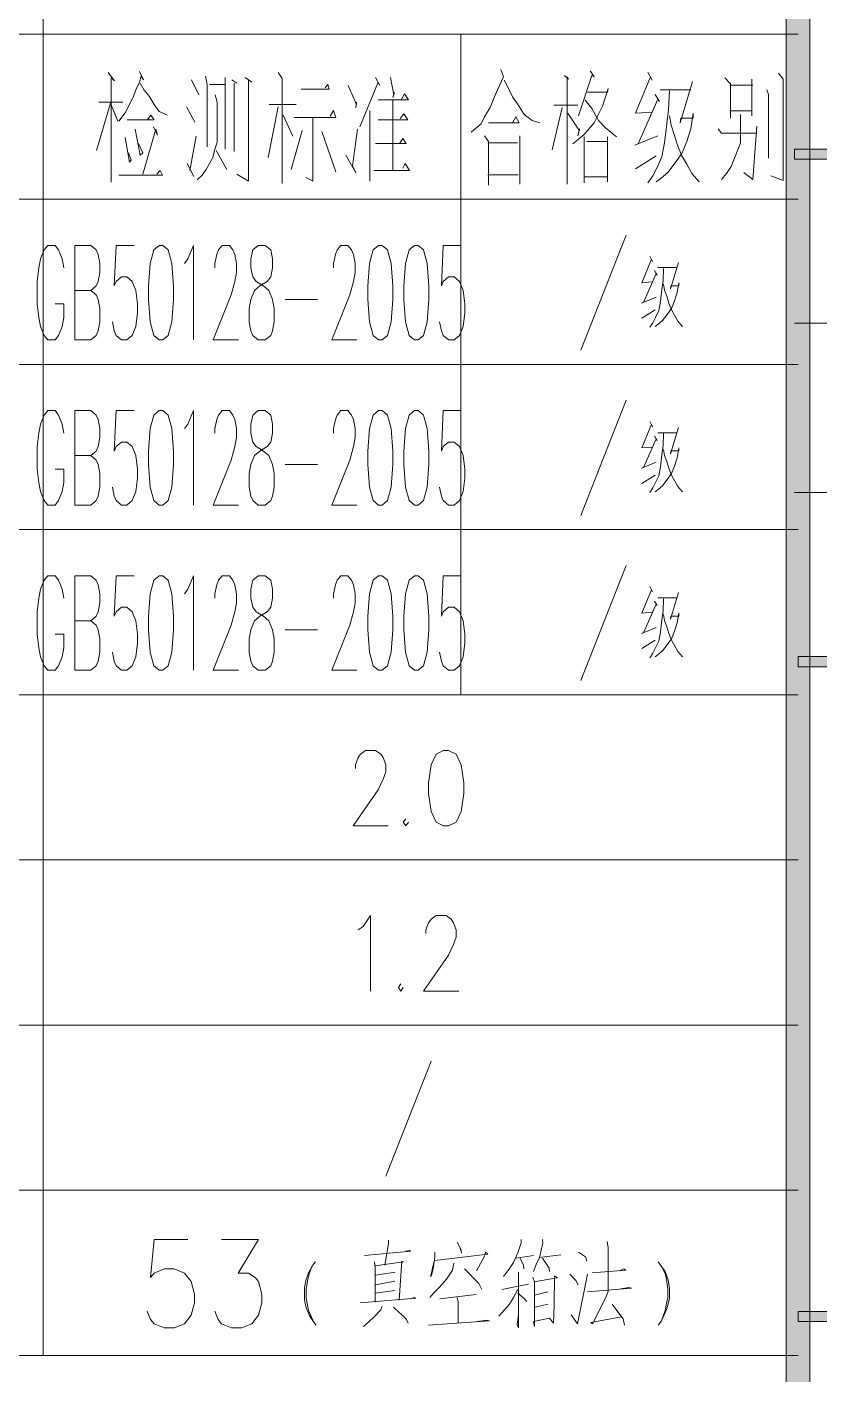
# Model space of a CAD drawing. Header units: millimetres. Extents: x 0 to 829, y 0 to 586.
# Drawn here: x 737.7 to 770.8, y 415.3 to 471.6 of the extents above; entities that cross this region are included whole.
import ezdxf

# ---------------------------------------------------------------- set-up
doc = ezdxf.new("R2010")
doc.units = ezdxf.units.MM

msp = doc.modelspace()

# ---------------------------------------------------------------- hatches: boundary and pattern name
h = msp.add_hatch(color=0)
h.dxf.hatch_style = 2
h.paths.add_polyline_path([(770.449028, 9.860139), (769.464778, 9.860139), (769.464778, 575.772139), (770.449028, 575.772139)])
h = msp.add_hatch(color=0)
h.dxf.hatch_style = 2
h.paths.add_polyline_path([(769.8105, 466.037083), (769.8105, 466.460417), (819.294639, 466.460417), (819.294639, 466.037083)])
h = msp.add_hatch(color=0)
h.dxf.hatch_style = 2
h.paths.add_polyline_path([(769.958667, 444.831611), (769.958667, 445.254944), (819.294639, 445.254944), (819.294639, 444.831611)])
h = msp.add_hatch(color=0)
h.dxf.hatch_style = 2
h.paths.add_polyline_path([(769.958667, 417.466639), (769.958667, 417.889972), (819.294639, 417.889972), (819.294639, 417.466639)])

# ---------------------------------------------------------------- linework, layer by layer
at = {"color": 0, "lineweight": 0}
for points in [[(770.449028, 9.860139), (769.464778, 9.860139), (769.464778, 575.772139), (770.449028, 575.772139)], [(769.8105, 466.037083), (769.8105, 466.460417), (819.294639, 466.460417), (819.294639, 466.037083)], [(743.263972, 462.431694), (743.038194, 462.244722), (742.8865, 461.680278), (742.812417, 460.741889), (742.812417, 460.177444), (742.8865, 459.239056), (743.038194, 458.674611), (743.263972, 458.487639), (743.412139, 458.487639), (743.637917, 458.674611), (743.789611, 459.239056), (743.863694, 460.177444), (743.863694, 460.741889), (743.789611, 461.680278), (743.637917, 462.244722), (743.412139, 462.431694)], [(747.395, 462.431694), (747.169222, 462.244722), (747.095139, 461.86725), (747.095139, 461.493306), (747.169222, 461.115833), (747.317389, 460.928861), (747.620778, 460.741889), (747.846556, 460.554917), (747.994722, 460.177444), (748.068806, 459.8035), (748.068806, 459.239056), (747.994722, 458.865111), (747.920639, 458.674611), (747.694861, 458.487639), (747.395, 458.487639), (747.169222, 458.674611), (747.095139, 458.865111), (747.017528, 459.239056), (747.017528, 459.8035), (747.095139, 460.177444), (747.243306, 460.554917), (747.469083, 460.741889), (747.768944, 460.928861), (747.920639, 461.115833), (747.994722, 461.493306), (747.994722, 461.86725), (747.920639, 462.244722), (747.694861, 462.431694)], [(752.425611, 462.431694), (752.203361, 462.244722), (752.051667, 461.680278), (751.977583, 460.741889), (751.977583, 460.177444), (752.051667, 459.239056), (752.203361, 458.674611), (752.425611, 458.487639), (752.577306, 458.487639), (752.803083, 458.674611), (752.95125, 459.239056), (753.028861, 460.177444), (753.028861, 460.741889), (752.95125, 461.680278), (752.803083, 462.244722), (752.577306, 462.431694)], [(753.928444, 462.431694), (753.702667, 462.244722), (753.5545, 461.680278), (753.480417, 460.741889), (753.480417, 460.177444), (753.5545, 459.239056), (753.702667, 458.674611), (753.928444, 458.487639), (754.080139, 458.487639), (754.305917, 458.674611), (754.454083, 459.239056), (754.531694, 460.177444), (754.531694, 460.741889), (754.454083, 461.680278), (754.305917, 462.244722), (754.080139, 462.431694)], [(743.263972, 455.531361), (743.038194, 455.344389), (742.8865, 454.779944), (742.812417, 453.841556), (742.812417, 453.277111), (742.8865, 452.338722), (743.038194, 451.774278), (743.263972, 451.587306), (743.412139, 451.587306), (743.637917, 451.774278), (743.789611, 452.338722), (743.863694, 453.277111), (743.863694, 453.841556), (743.789611, 454.779944), (743.637917, 455.344389), (743.412139, 455.531361)], [(747.395, 455.531361), (747.169222, 455.344389), (747.095139, 454.966917), (747.095139, 454.592972), (747.169222, 454.2155), (747.317389, 454.028528), (747.620778, 453.841556), (747.846556, 453.651056), (747.994722, 453.277111), (748.068806, 452.903167), (748.068806, 452.338722), (747.994722, 451.96125), (747.920639, 451.774278), (747.694861, 451.587306), (747.395, 451.587306), (747.169222, 451.774278), (747.095139, 451.96125), (747.017528, 452.338722), (747.017528, 452.903167), (747.095139, 453.277111), (747.243306, 453.651056), (747.469083, 453.841556), (747.768944, 454.028528), (747.920639, 454.2155), (747.994722, 454.592972), (747.994722, 454.966917), (747.920639, 455.344389), (747.694861, 455.531361)], [(752.425611, 455.531361), (752.203361, 455.344389), (752.051667, 454.779944), (751.977583, 453.841556), (751.977583, 453.277111), (752.051667, 452.338722), (752.203361, 451.774278), (752.425611, 451.587306), (752.577306, 451.587306), (752.803083, 451.774278), (752.95125, 452.338722), (753.028861, 453.277111), (753.028861, 453.841556), (752.95125, 454.779944), (752.803083, 455.344389), (752.577306, 455.531361)], [(753.928444, 455.531361), (753.702667, 455.344389), (753.5545, 454.779944), (753.480417, 453.841556), (753.480417, 453.277111), (753.5545, 452.338722), (753.702667, 451.774278), (753.928444, 451.587306), (754.080139, 451.587306), (754.305917, 451.774278), (754.454083, 452.338722), (754.531694, 453.277111), (754.531694, 453.841556), (754.454083, 454.779944), (754.305917, 455.344389), (754.080139, 455.531361)], [(743.263972, 448.6275), (743.038194, 448.440528), (742.8865, 447.879611), (742.812417, 446.937694), (742.812417, 446.376778), (742.8865, 445.438389), (743.038194, 444.873944), (743.263972, 444.686972), (743.412139, 444.686972), (743.637917, 444.873944), (743.789611, 445.438389), (743.863694, 446.376778), (743.863694, 446.937694), (743.789611, 447.879611), (743.637917, 448.440528), (743.412139, 448.6275)], [(747.395, 448.6275), (747.169222, 448.440528), (747.095139, 448.066583), (747.095139, 447.689111), (747.169222, 447.315167), (747.317389, 447.128194), (747.620778, 446.937694), (747.846556, 446.750722), (747.994722, 446.376778), (748.068806, 445.999306), (748.068806, 445.438389), (747.994722, 445.060917), (747.920639, 444.873944), (747.694861, 444.686972), (747.395, 444.686972), (747.169222, 444.873944), (747.095139, 445.060917), (747.017528, 445.438389), (747.017528, 445.999306), (747.095139, 446.376778), (747.243306, 446.750722), (747.469083, 446.937694), (747.768944, 447.128194), (747.920639, 447.315167), (747.994722, 447.689111), (747.994722, 448.066583), (747.920639, 448.440528), (747.694861, 448.6275)], [(752.425611, 448.6275), (752.203361, 448.440528), (752.051667, 447.879611), (751.977583, 446.937694), (751.977583, 446.376778), (752.051667, 445.438389), (752.203361, 444.873944), (752.425611, 444.686972), (752.577306, 444.686972), (752.803083, 444.873944), (752.95125, 445.438389), (753.028861, 446.376778), (753.028861, 446.937694), (752.95125, 447.879611), (752.803083, 448.440528), (752.577306, 448.6275)], [(753.928444, 448.6275), (753.702667, 448.440528), (753.5545, 447.879611), (753.480417, 446.937694), (753.480417, 446.376778), (753.5545, 445.438389), (753.702667, 444.873944), (753.928444, 444.686972), (754.080139, 444.686972), (754.305917, 444.873944), (754.454083, 445.438389), (754.531694, 446.376778), (754.531694, 446.937694), (754.454083, 447.879611), (754.305917, 448.440528), (754.080139, 448.6275)], [(769.958667, 444.831611), (769.958667, 445.254944), (819.294639, 445.254944), (819.294639, 444.831611)], [(755.145528, 441.332056), (754.831556, 441.183889), (754.619889, 440.732333), (754.514056, 439.980917), (754.514056, 439.529361), (754.619889, 438.777944), (754.831556, 438.329917), (755.145528, 438.178222), (755.357194, 438.178222), (755.671167, 438.329917), (755.882833, 438.777944), (755.988667, 439.529361), (755.988667, 439.980917), (755.882833, 440.732333), (755.671167, 441.183889), (755.357194, 441.332056)], [(769.958667, 417.466639), (769.958667, 417.889972), (819.294639, 417.889972), (819.294639, 417.466639)]]:
    msp.add_lwpolyline(points, close=True, dxfattribs=at)
for points in [[(738.40975, 498.873639), (738.40975, 416.055528)], [(769.958667, 471.26525), (622.070694, 471.26525)], [(755.865194, 471.26525), (755.865194, 443.660389)], [(741.122611, 469.653056), (741.397778, 469.307333), (741.260194, 469.4555), (741.260194, 465.070472)], [(742.431417, 469.702444), (742.604278, 469.356722), (742.501972, 469.504889), (742.431417, 469.257944), (742.293833, 468.965139), (742.191528, 468.668806), (742.018667, 468.323083), (741.845806, 467.977361), (741.570639, 467.631639)], [(745.193667, 469.504889), (745.264222, 469.159167), (745.264222, 466.548611)], [(746.022694, 469.4555), (746.022694, 466.449833)], [(746.851722, 469.4555), (747.126889, 469.257944)], [(748.231083, 469.653056), (748.403944, 469.406111), (748.403944, 465.021083)], [(752.302139, 469.4555), (752.475, 469.109778), (752.404444, 469.257944), (751.645972, 467.384694)], [(752.923028, 469.4555), (753.060611, 468.718194), (753.095889, 468.816972), (753.025333, 468.619417)], [(757.540889, 469.776528), (757.646722, 469.480194), (757.403306, 468.940444), (757.230444, 468.545333), (757.092861, 468.199611), (756.852972, 467.8045), (756.711861, 467.508167), (756.299111, 467.165972)], [(760.197306, 469.529583), (760.370167, 469.381417), (760.303139, 469.480194), (760.303139, 464.996389), (760.303139, 468.298389), (759.749278, 468.298389), (760.751167, 468.298389)], [(761.26975, 469.727139), (761.439083, 469.480194), (761.336778, 469.529583), (760.786444, 467.853889)], [(763.68275, 469.67775), (763.855611, 469.332028), (763.788583, 469.480194), (763.167694, 467.952667), (763.855611, 468.002056), (764.099028, 468.545333), (763.993194, 468.742889), (764.166056, 468.446556), (764.099028, 468.545333), (763.27, 466.672083), (763.132417, 466.622694), (764.099028, 467.017806)], [(766.893028, 469.430806), (767.132917, 469.183861), (767.132917, 467.755111)], [(769.136694, 469.628361), (769.341306, 469.381417), (769.341306, 465.144556), (768.82625, 465.342111)], [(742.466694, 469.208556), (742.639556, 468.91575), (742.847694, 468.668806), (743.055833, 468.323083), (743.260444, 468.02675), (743.606167, 467.878583)], [(744.608056, 469.356722), (744.9185, 468.718194)], [(745.366528, 469.159167), (746.022694, 469.159167)], [(746.297861, 469.356722), (746.506, 469.208556)], [(746.400167, 469.208556), (746.400167, 466.351056)], [(746.989306, 469.356722), (746.989306, 465.119861), (746.506, 465.412667)], [(749.197694, 468.965139), (750.368917, 468.965139), (750.301889, 469.159167), (750.196056, 469.014528)], [(751.162667, 469.109778), (751.508389, 468.323083), (751.508389, 468.421861), (751.473111, 468.174917)], [(757.678472, 469.332028), (757.851333, 468.989833), (758.024194, 468.644111), (758.232333, 468.347778), (758.5075, 467.903278), (758.853222, 467.656333), (759.163667, 467.557556)], [(761.163917, 468.841667), (761.992944, 468.841667), (762.028222, 468.989833), (761.784806, 468.249), (761.439083, 467.557556), (761.026333, 467.067194), (760.543028, 466.672083)], [(763.68275, 465.045778), (763.890889, 465.342111), (764.06375, 465.684306), (764.271889, 466.128806), (764.374194, 466.721472), (764.4765, 467.508167), (764.547056, 468.100833), (764.582333, 468.891056)], [(765.545417, 469.282639), (765.030361, 467.557556), (765.065639, 467.755111), (765.580694, 467.755111), (765.580694, 467.952667), (765.478389, 467.310611), (765.305528, 466.770861), (765.097389, 466.276972), (764.822222, 465.881861), (764.511778, 465.48675), (764.236611, 465.243333), (764.028472, 465.095167)], [(764.201333, 468.940444), (765.478389, 468.940444)], [(767.101167, 469.134472), (768.067778, 469.134472)], [(768.0325, 469.381417), (768.0325, 467.853889)], [(768.653389, 468.940444), (768.720417, 468.742889), (768.720417, 466.079417)], [(740.639306, 466.400444), (741.224917, 468.372472), (741.535361, 467.631639)], [(740.741611, 468.421861), (741.7435, 468.421861)], [(745.606417, 468.718194), (745.676972, 468.421861), (745.676972, 466.746167), (745.574667, 466.400444), (745.504111, 466.104111), (745.366528, 465.857167), (745.228944, 465.610222), (745.056083, 465.366806), (744.847944, 465.16925)], [(747.850083, 468.323083), (748.989556, 468.323083)], [(753.025333, 468.520639), (753.025333, 465.560833), (752.231583, 465.560833), (753.716778, 465.560833), (753.543917, 465.857167), (753.441611, 465.659611)], [(752.404444, 468.520639), (753.6815, 468.520639), (753.508639, 468.767583), (753.371056, 468.520639)], [(761.061611, 468.495944), (761.336778, 468.150222), (761.611944, 467.656333), (761.890639, 467.36), (762.373944, 466.968417)], [(741.916361, 467.681028), (743.055833, 467.681028), (742.914722, 467.878583), (742.777139, 467.681028)], [(744.399917, 468.224306), (744.745639, 467.58225)], [(748.231083, 468.224306), (747.814806, 466.104111)], [(748.435694, 467.878583), (748.851972, 466.993111)], [(748.88725, 467.779806), (750.644083, 467.779806), (750.541778, 468.076139), (750.404194, 467.829194)], [(749.681, 467.779806), (749.681, 465.119861), (749.402306, 465.268028)], [(752.06225, 468.076139), (752.06225, 465.119861)], [(752.404444, 467.681028), (753.646222, 467.681028), (753.476889, 467.927972), (753.335778, 467.730417)], [(757.022306, 467.557556), (758.299361, 467.557556), (758.161778, 467.8045), (758.024194, 467.557556)], [(760.095, 468.199611), (759.68225, 466.425139)], [(760.334889, 467.952667), (760.818194, 467.215361), (760.818194, 467.310611), (760.751167, 467.017806)], [(764.582333, 467.853889), (764.649361, 467.458778), (764.786944, 467.067194), (764.924528, 466.622694), (765.097389, 466.178194), (765.305528, 465.832472), (765.513667, 465.437361), (765.824111, 465.095167)], [(767.549194, 467.903278), (767.549194, 466.721472), (767.443361, 466.425139), (767.305778, 466.079417), (767.168194, 465.733694), (766.963583, 465.437361), (766.755444, 465.193944)], [(767.101167, 468.051444), (768.0325, 468.051444)], [(742.262083, 467.285917), (742.466694, 466.202889), (742.572528, 466.301667), (742.399667, 466.696778)], [(743.020556, 467.384694), (743.193417, 467.0425), (743.122861, 467.285917), (742.572528, 465.412667)], [(749.229444, 467.236528), (748.781417, 465.610222)], [(750.058472, 467.190667), (750.644083, 465.511444)], [(751.060361, 466.202889), (751.473111, 465.462056), (751.335528, 465.758389), (751.543667, 467.285917)], [(766.617861, 467.310611), (766.755444, 467.116583), (768.237111, 467.116583)], [(768.237111, 467.409389), (768.067778, 465.193944), (767.686778, 465.48675)], [(741.845806, 466.943722), (742.018667, 465.906556), (742.089222, 466.005333), (741.983389, 466.301667)], [(744.5375, 465.560833), (744.812667, 466.993111)], [(752.302139, 466.696778), (753.579194, 466.696778), (753.441611, 466.894333), (753.304028, 466.696778)], [(756.852972, 467.017806), (757.022306, 466.770861), (757.022306, 464.947)], [(756.990556, 466.721472), (758.232333, 466.721472)], [(758.334639, 467.017806), (758.334639, 464.996389)], [(761.026333, 466.968417), (761.026333, 465.045778), (761.026333, 465.292722), (761.992944, 465.292722), (761.992944, 465.095167), (761.992944, 466.968417), (761.992944, 466.770861), (761.128639, 466.770861)], [(745.641694, 466.400444), (746.089722, 465.610222)], [(763.167694, 465.634917), (764.028472, 466.178194)], [(741.570639, 465.366806), (743.398028, 465.366806), (743.295722, 465.560833), (743.158139, 465.412667)], [(744.435194, 465.857167), (744.710361, 465.317417)], [(756.990556, 465.387972), (758.267611, 465.387972)], [(769.958667, 464.364917), (703.901028, 464.364917)], [(762.769056, 462.865611), (760.874639, 458.05725)], [(739.281111, 461.493306), (739.207028, 461.86725), (739.055333, 462.244722), (738.907167, 462.431694), (738.607306, 462.431694), (738.455611, 462.244722), (738.303917, 461.86725), (738.229833, 461.493306), (738.15575, 460.928861), (738.15575, 459.990472), (738.229833, 459.426028), (738.303917, 459.052083), (738.455611, 458.674611), (738.607306, 458.487639), (738.907167, 458.487639), (739.055333, 458.674611), (739.207028, 459.052083), (739.281111, 459.426028), (739.281111, 459.990472), (738.907167, 459.990472)], [(739.732667, 458.487639), (739.732667, 462.431694), (740.41, 462.431694), (740.63225, 462.244722), (740.709861, 462.05775), (740.783944, 461.680278), (740.783944, 461.306333), (740.709861, 460.928861), (740.63225, 460.741889), (740.41, 460.554917)], [(742.212694, 462.431694), (741.461278, 462.431694), (741.383667, 460.741889), (741.461278, 460.928861), (741.687056, 461.115833), (741.909306, 461.115833), (742.135083, 460.928861), (742.286778, 460.554917), (742.360861, 459.990472), (742.360861, 459.616528), (742.286778, 459.052083), (742.135083, 458.674611), (741.909306, 458.487639), (741.687056, 458.487639), (741.461278, 458.674611), (741.383667, 458.865111), (741.309583, 459.239056)], [(744.31525, 461.680278), (744.463417, 461.86725), (744.689194, 462.431694), (744.689194, 458.487639)], [(745.592306, 461.493306), (745.592306, 461.680278), (745.666389, 462.05775), (745.740472, 462.244722), (745.892167, 462.431694), (746.192028, 462.431694), (746.343722, 462.244722), (746.417806, 462.05775), (746.491889, 461.680278), (746.491889, 461.306333), (746.417806, 460.928861), (746.266111, 460.367944), (745.514694, 458.487639), (746.5695, 458.487639)], [(750.548833, 461.493306), (750.548833, 461.680278), (750.622917, 462.05775), (750.700528, 462.244722), (750.848694, 462.431694), (751.148556, 462.431694), (751.30025, 462.244722), (751.374333, 462.05775), (751.451944, 461.680278), (751.451944, 461.306333), (751.374333, 460.928861), (751.226167, 460.367944), (750.47475, 458.487639), (751.526028, 458.487639)], [(755.882833, 462.431694), (755.131417, 462.431694), (755.057333, 460.741889), (755.131417, 460.928861), (755.357194, 461.115833), (755.582972, 461.115833), (755.80875, 460.928861), (755.956917, 460.554917), (756.031, 459.990472), (756.031, 459.616528), (755.956917, 459.052083), (755.80875, 458.674611), (755.582972, 458.487639), (755.357194, 458.487639), (755.131417, 458.674611), (755.057333, 458.865111), (754.979722, 459.239056)], [(763.763889, 461.980139), (763.87325, 461.757889), (763.827389, 461.853139), (763.432278, 460.875944), (763.87325, 460.907694), (764.028472, 461.253417), (763.961444, 461.380417), (764.070806, 461.189917), (764.028472, 461.253417), (763.499306, 460.053972), (763.411111, 460.022222), (764.028472, 460.276222)], [(764.956278, 461.726139), (764.624667, 460.621944), (764.645833, 460.748944), (764.977444, 460.748944), (764.977444, 460.875944), (764.910417, 460.463194), (764.801056, 460.117472), (764.667, 459.8035), (764.490611, 459.5495), (764.293056, 459.299028), (764.116667, 459.140278), (763.982611, 459.045028)], [(763.763889, 459.013278), (763.894417, 459.203778), (764.007306, 459.4225), (764.137833, 459.70825), (764.204861, 460.085722), (764.271889, 460.590194), (764.314222, 460.967667), (764.335389, 461.475667)], [(764.0955, 461.507417), (764.910417, 461.507417)], [(739.732667, 460.554917), (740.41, 460.554917), (740.63225, 460.367944), (740.709861, 460.177444), (740.783944, 459.8035), (740.783944, 459.239056), (740.709861, 458.865111), (740.63225, 458.674611), (740.41, 458.487639), (739.732667, 458.487639)], [(764.335389, 460.812444), (764.38125, 460.558444), (764.469444, 460.307972), (764.557639, 460.022222), (764.667, 459.74), (764.801056, 459.51775), (764.935111, 459.267278), (765.132667, 459.045028)], [(748.520361, 460.177444), (749.8715, 460.177444)], [(763.432278, 459.39075), (763.982611, 459.74)], [(769.8105, 459.182611), (819.294639, 459.182611)], [(769.958667, 457.464583), (703.901028, 457.464583)], [(769.958667, 457.464583), (713.761167, 457.464583)], [(762.769056, 455.96175), (760.874639, 451.153389)], [(739.281111, 454.592972), (739.207028, 454.966917), (739.055333, 455.344389), (738.907167, 455.531361), (738.607306, 455.531361), (738.455611, 455.344389), (738.303917, 454.966917), (738.229833, 454.592972), (738.15575, 454.028528), (738.15575, 453.090139), (738.229833, 452.525694), (738.303917, 452.15175), (738.455611, 451.774278), (738.607306, 451.587306), (738.907167, 451.587306), (739.055333, 451.774278), (739.207028, 452.15175), (739.281111, 452.525694), (739.281111, 453.090139), (738.907167, 453.090139)], [(739.732667, 451.587306), (739.732667, 455.531361), (740.41, 455.531361), (740.63225, 455.344389), (740.709861, 455.153889), (740.783944, 454.779944), (740.783944, 454.402472), (740.709861, 454.028528), (740.63225, 453.841556), (740.41, 453.651056)], [(742.212694, 455.531361), (741.461278, 455.531361), (741.383667, 453.841556), (741.461278, 454.028528), (741.687056, 454.2155), (741.909306, 454.2155), (742.135083, 454.028528), (742.286778, 453.651056), (742.360861, 453.090139), (742.360861, 452.712667), (742.286778, 452.15175), (742.135083, 451.774278), (741.909306, 451.587306), (741.687056, 451.587306), (741.461278, 451.774278), (741.383667, 451.96125), (741.309583, 452.338722)], [(744.31525, 454.779944), (744.463417, 454.966917), (744.689194, 455.531361), (744.689194, 451.587306)], [(745.592306, 454.592972), (745.592306, 454.779944), (745.666389, 455.153889), (745.740472, 455.344389), (745.892167, 455.531361), (746.192028, 455.531361), (746.343722, 455.344389), (746.417806, 455.153889), (746.491889, 454.779944), (746.491889, 454.402472), (746.417806, 454.028528), (746.266111, 453.464083), (745.514694, 451.587306), (746.5695, 451.587306)], [(750.548833, 454.592972), (750.548833, 454.779944), (750.622917, 455.153889), (750.700528, 455.344389), (750.848694, 455.531361), (751.148556, 455.531361), (751.30025, 455.344389), (751.374333, 455.153889), (751.451944, 454.779944), (751.451944, 454.402472), (751.374333, 454.028528), (751.226167, 453.464083), (750.47475, 451.587306), (751.526028, 451.587306)], [(755.882833, 455.531361), (755.131417, 455.531361), (755.057333, 453.841556), (755.131417, 454.028528), (755.357194, 454.2155), (755.582972, 454.2155), (755.80875, 454.028528), (755.956917, 453.651056), (756.031, 453.090139), (756.031, 452.712667), (755.956917, 452.15175), (755.80875, 451.774278), (755.582972, 451.587306), (755.357194, 451.587306), (755.131417, 451.774278), (755.057333, 451.96125), (754.979722, 452.338722)], [(763.763889, 455.076278), (763.87325, 454.857556), (763.827389, 454.952806), (763.432278, 453.972083), (763.87325, 454.003833), (764.028472, 454.353083), (763.961444, 454.476556), (764.070806, 454.289583), (764.028472, 454.353083), (763.499306, 453.153639), (763.411111, 453.121889), (764.028472, 453.372361)], [(764.956278, 454.825806), (764.624667, 453.721611), (764.645833, 453.848611), (764.977444, 453.848611), (764.977444, 453.972083), (764.910417, 453.562861), (764.801056, 453.217139), (764.667, 452.899639), (764.490611, 452.649167), (764.293056, 452.395167), (764.116667, 452.236417), (763.982611, 452.144694)], [(763.763889, 452.112944), (763.894417, 452.299917), (764.007306, 452.522167), (764.137833, 452.804389), (764.204861, 453.185389), (764.271889, 453.689861), (764.314222, 454.067333), (764.335389, 454.571806)], [(764.0955, 454.603556), (764.910417, 454.603556)], [(739.732667, 453.651056), (740.41, 453.651056), (740.63225, 453.464083), (740.709861, 453.277111), (740.783944, 452.903167), (740.783944, 452.338722), (740.709861, 451.96125), (740.63225, 451.774278), (740.41, 451.587306), (739.732667, 451.587306)], [(764.335389, 453.908583), (764.38125, 453.658111), (764.469444, 453.404111), (764.557639, 453.121889), (764.667, 452.836139), (764.801056, 452.617417), (764.935111, 452.363417), (765.132667, 452.144694)], [(748.520361, 453.277111), (749.8715, 453.277111)], [(763.432278, 452.490417), (763.982611, 452.836139)], [(769.8105, 452.112944), (819.294639, 452.112944)], [(769.958667, 450.560722), (703.901028, 450.560722)], [(769.958667, 450.560722), (713.761167, 450.560722)], [(739.281111, 447.689111), (739.207028, 448.066583), (739.055333, 448.440528), (738.907167, 448.6275), (738.607306, 448.6275), (738.455611, 448.440528), (738.303917, 448.066583), (738.229833, 447.689111), (738.15575, 447.128194), (738.15575, 446.186278), (738.229833, 445.625361), (738.303917, 445.247889), (738.455611, 444.873944), (738.607306, 444.686972), (738.907167, 444.686972), (739.055333, 444.873944), (739.207028, 445.247889), (739.281111, 445.625361), (739.281111, 446.186278), (738.907167, 446.186278)], [(739.732667, 444.686972), (739.732667, 448.6275), (740.41, 448.6275), (740.63225, 448.440528), (740.709861, 448.253556), (740.783944, 447.879611), (740.783944, 447.502139), (740.709861, 447.128194), (740.63225, 446.937694), (740.41, 446.750722)], [(742.212694, 448.6275), (741.461278, 448.6275), (741.383667, 446.937694), (741.461278, 447.128194), (741.687056, 447.315167), (741.909306, 447.315167), (742.135083, 447.128194), (742.286778, 446.750722), (742.360861, 446.186278), (742.360861, 445.812333), (742.286778, 445.247889), (742.135083, 444.873944), (741.909306, 444.686972), (741.687056, 444.686972), (741.461278, 444.873944), (741.383667, 445.060917), (741.309583, 445.438389)], [(744.31525, 447.879611), (744.463417, 448.066583), (744.689194, 448.6275), (744.689194, 444.686972)], [(745.592306, 447.689111), (745.592306, 447.879611), (745.666389, 448.253556), (745.740472, 448.440528), (745.892167, 448.6275), (746.192028, 448.6275), (746.343722, 448.440528), (746.417806, 448.253556), (746.491889, 447.879611), (746.491889, 447.502139), (746.417806, 447.128194), (746.266111, 446.56375), (745.514694, 444.686972), (746.5695, 444.686972)], [(750.548833, 447.689111), (750.548833, 447.879611), (750.622917, 448.253556), (750.700528, 448.440528), (750.848694, 448.6275), (751.148556, 448.6275), (751.30025, 448.440528), (751.374333, 448.253556), (751.451944, 447.879611), (751.451944, 447.502139), (751.374333, 447.128194), (751.226167, 446.56375), (750.47475, 444.686972), (751.526028, 444.686972)], [(755.882833, 448.6275), (755.131417, 448.6275), (755.057333, 446.937694), (755.131417, 447.128194), (755.357194, 447.315167), (755.582972, 447.315167), (755.80875, 447.128194), (755.956917, 446.750722), (756.031, 446.186278), (756.031, 445.812333), (755.956917, 445.247889), (755.80875, 444.873944), (755.582972, 444.686972), (755.357194, 444.686972), (755.131417, 444.873944), (755.057333, 445.060917), (754.979722, 445.438389)], [(762.769056, 449.061417), (760.874639, 444.253056)], [(763.763889, 448.175944), (763.87325, 447.953694), (763.827389, 448.048944), (763.432278, 447.07175), (763.87325, 447.1035), (764.028472, 447.449222), (763.961444, 447.576222), (764.070806, 447.385722), (764.028472, 447.449222), (763.499306, 446.253306), (763.411111, 446.221556), (764.028472, 446.472028)], [(763.763889, 445.209083), (763.894417, 445.399583), (764.007306, 445.621833), (764.137833, 445.904056), (764.204861, 446.281528), (764.271889, 446.789528), (764.314222, 447.167), (764.335389, 447.671472)], [(764.956278, 447.925472), (764.624667, 446.821278), (764.645833, 446.94475), (764.977444, 446.94475), (764.977444, 447.07175), (764.910417, 446.662528), (764.801056, 446.313278), (764.667, 445.999306), (764.490611, 445.745306), (764.293056, 445.494833), (764.116667, 445.336083), (763.982611, 445.240833)], [(764.0955, 447.703222), (764.910417, 447.703222)], [(764.335389, 447.00825), (764.38125, 446.757778), (764.469444, 446.503778), (764.557639, 446.221556), (764.667, 445.935806), (764.801056, 445.717083), (764.935111, 445.463083), (765.132667, 445.240833)], [(739.732667, 446.750722), (740.41, 446.750722), (740.63225, 446.56375), (740.709861, 446.376778), (740.783944, 445.999306), (740.783944, 445.438389), (740.709861, 445.060917), (740.63225, 444.873944), (740.41, 444.686972), (739.732667, 444.686972)], [(748.520361, 446.376778), (749.8715, 446.376778)], [(763.432278, 445.590083), (763.982611, 445.935806)], [(769.958667, 443.660389), (696.012917, 443.660389)], [(751.466056, 440.580639), (751.466056, 440.732333), (751.571889, 441.032194), (751.674194, 441.183889), (751.885861, 441.332056), (752.305667, 441.332056), (752.517333, 441.183889), (752.623167, 441.032194), (752.729, 440.732333), (752.729, 440.432472), (752.623167, 440.132611), (752.4115, 439.681056), (751.360222, 438.178222), (752.831306, 438.178222)], [(753.568611, 438.478083), (753.462778, 438.329917), (753.568611, 438.178222), (753.674444, 438.329917)], [(769.958667, 436.760056), (703.901028, 436.760056)], [(751.571889, 433.832), (751.780028, 433.980167), (752.097528, 434.431722), (752.097528, 431.277889)], [(754.408222, 433.680306), (754.408222, 433.832), (754.514056, 434.131861), (754.619889, 434.280028), (754.831556, 434.431722), (755.251361, 434.431722), (755.463028, 434.280028), (755.565333, 434.131861), (755.671167, 433.832), (755.671167, 433.532139), (755.565333, 433.22875), (755.357194, 432.780722), (754.305917, 431.277889), (755.777, 431.277889)], [(753.356944, 431.57775), (753.254639, 431.426056), (753.356944, 431.277889), (753.462778, 431.426056)], [(769.958667, 429.859722), (703.901028, 429.859722)], [(754.619889, 428.356889), (752.729, 423.548528)], [(769.958667, 422.955861), (703.901028, 422.955861)], [(769.958667, 422.955861), (703.901028, 422.955861)], [(744.452833, 420.899167), (743.04525, 420.899167), (742.904139, 419.315194), (743.04525, 419.491583), (743.468583, 419.667972), (743.891917, 419.667972), (744.311722, 419.491583), (744.593944, 419.138806), (744.735056, 418.613167), (744.735056, 418.260389), (744.593944, 417.731222), (744.311722, 417.378444), (743.891917, 417.202056), (743.468583, 417.202056), (743.04525, 417.378444), (742.904139, 417.554833), (742.763028, 417.907611)], [(745.863944, 420.899167), (747.412639, 420.899167), (746.565972, 419.491583), (746.989306, 419.491583), (747.271528, 419.315194), (747.412639, 419.138806), (747.55375, 418.613167), (747.55375, 418.260389), (747.412639, 417.731222), (747.130417, 417.378444), (746.707083, 417.202056), (746.28375, 417.202056), (745.863944, 417.378444), (745.722833, 417.554833), (745.581722, 417.907611)], [(752.845417, 420.870944), (752.845417, 420.726306), (752.683139, 419.823194)], [(755.709972, 420.78275), (755.87225, 420.493472), (755.896944, 420.348833), (755.826389, 420.581667)], [(758.387556, 420.899167), (758.387556, 420.754528), (758.249972, 420.348833), (758.063, 419.939611), (757.876028, 419.646806), (757.643194, 419.357528)], [(759.273028, 420.899167), (759.297722, 420.754528), (759.156611, 420.144222), (759.019028, 419.851417), (758.902611, 419.562139)], [(761.975306, 420.8145), (762.021167, 420.549917), (762.021167, 418.747222), (761.929444, 418.482639), (761.368528, 417.378444), (761.3015, 417.434889), (762.582083, 417.667722), (762.183444, 418.193361), (762.649111, 417.583056), (762.6985, 417.318472)], [(749.818583, 417.318472), (749.677472, 417.494861), (749.539889, 417.727694), (749.398778, 418.048722), (749.328222, 418.366222), (749.328222, 418.891861), (749.398778, 419.241111), (749.515194, 419.530389), (749.677472, 419.823194), (749.793889, 419.967833)], [(751.843528, 420.232417), (753.77675, 420.405278), (753.706194, 420.4335), (753.568611, 420.405278)], [(752.263333, 419.967833), (752.288028, 419.735), (752.288028, 418.281556)], [(752.288028, 419.794972), (753.473361, 419.967833), (753.406333, 419.999583), (753.289917, 418.366222)], [(755.572389, 419.911389), (755.523, 419.618583), (755.269, 419.241111), (754.986778, 418.920083), (754.753944, 418.68725), (754.5705, 418.482639)], [(754.778639, 420.377056), (754.778639, 420.172444), (754.753944, 419.967833), (754.708083, 419.678556), (754.637528, 419.413972), (754.591667, 419.357528), (754.637528, 419.502167), (754.686917, 419.706778), (754.753944, 419.999583)], [(754.778639, 420.027806), (756.990556, 420.288861), (756.898833, 420.377056), (756.852972, 420.200667), (756.524889, 419.590361)], [(758.179417, 420.116), (758.902611, 420.232417)], [(758.341694, 420.116), (758.482806, 419.823194), (758.503972, 419.678556)], [(760.042083, 420.260639), (759.135444, 420.144222)], [(759.273028, 420.116), (759.551722, 419.706778), (759.576417, 419.562139)], [(760.786444, 420.377056), (761.068667, 420.172444), (761.135694, 419.999583)], [(764.116667, 417.318472), (764.257778, 417.494861), (764.420056, 417.872333), (764.490611, 418.048722), (764.582333, 418.454417), (764.582333, 418.831889), (764.536472, 419.212889), (764.398889, 419.562139), (764.257778, 419.76675), (764.116667, 419.967833)], [(749.656306, 419.794972), (749.539889, 419.502167), (749.469333, 419.241111), (749.398778, 418.803667), (749.398778, 418.454417), (749.469333, 418.076944), (749.515194, 417.900556), (749.677472, 417.523083)], [(753.124111, 419.530389), (752.309194, 419.413972)], [(756.013361, 419.678556), (756.620139, 419.064722), (756.736556, 418.803667)], [(758.271139, 419.530389), (758.271139, 417.202056), (758.225278, 417.350222), (758.271139, 417.755917)], [(758.877917, 419.329306), (758.948472, 419.124694), (758.948472, 418.397972), (758.948472, 417.98875), (758.948472, 417.523083), (758.948472, 417.262028), (758.902611, 417.466639), (759.576417, 417.611278), (759.738694, 417.406667), (759.763389, 418.165139), (759.784556, 419.38575), (759.900972, 419.297556), (759.717528, 419.269333), (758.923778, 419.124694)], [(760.416028, 419.445722), (760.670028, 419.181139), (760.765278, 419.008278)], [(760.483056, 417.755917), (760.740583, 417.378444), (761.160389, 419.445722)], [(761.347361, 419.502167), (762.765528, 419.618583), (762.673806, 419.678556), (762.486833, 419.590361)], [(764.257778, 419.76675), (764.398889, 419.473944), (764.465917, 419.241111), (764.515306, 418.803667), (764.515306, 418.482639), (764.465917, 418.221583), (764.398889, 417.932306), (764.257778, 417.494861)], [(753.102944, 418.775444), (752.288028, 418.659028)], [(752.309194, 419.008278), (753.102944, 419.152917)], [(758.249972, 418.803667), (758.063, 418.482639), (757.900722, 418.193361), (757.689056, 417.960528), (757.456222, 417.699472)], [(757.572639, 418.803667), (758.690944, 419.0365)], [(761.160389, 418.715472), (762.998361, 418.863639), (762.881944, 418.891861), (762.557389, 418.831889)], [(751.656556, 418.249806), (753.988417, 418.454417), (753.917861, 418.482639), (753.755583, 418.426194)], [(754.986778, 418.426194), (756.503722, 418.599056)], [(755.709972, 418.482639), (755.755833, 418.281556), (755.755833, 417.434889)], [(758.249972, 418.659028), (758.528667, 418.426194), (758.620389, 418.309778)], [(758.948472, 418.570833), (759.505861, 418.715472)], [(758.969639, 418.076944), (759.505861, 418.193361)], [(752.566722, 418.105167), (752.542028, 417.98875), (752.520861, 417.960528), (752.238639, 417.667722), (752.0305, 417.466639), (751.797667, 417.262028)], [(753.057083, 418.076944), (753.289917, 417.844111), (753.473361, 417.699472), (753.589778, 417.551306), (753.660333, 417.406667)], [(754.521111, 417.318472), (757.061111, 417.494861), (756.944694, 417.523083), (756.549583, 417.466639)], [(769.958667, 416.055528), (622.070694, 416.055528)]]:
    msp.add_lwpolyline(points, dxfattribs=at)

doc.saveas('drawing.dxf')
